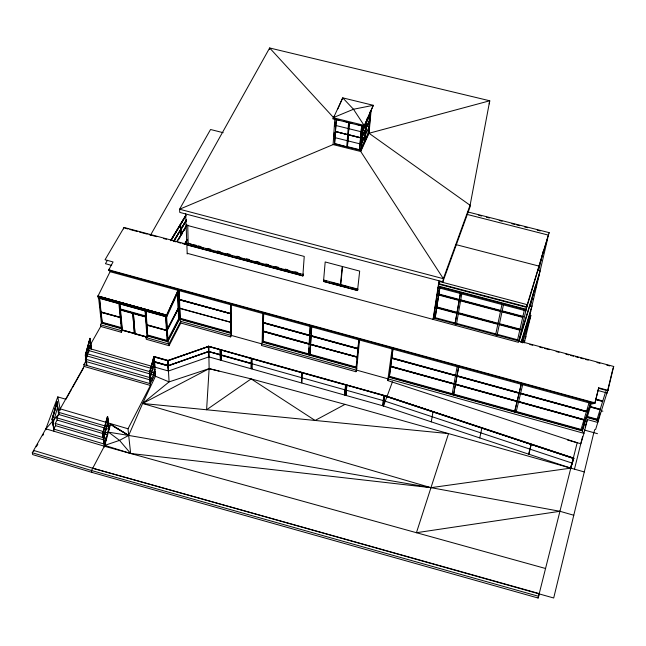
<?xml version="1.0" encoding="UTF-8"?>
<svg xmlns="http://www.w3.org/2000/svg" width="646" height="646" viewBox="0 0 646 646"><rect width="100%" height="100%" fill="white"/><g stroke="black" fill="none" stroke-linecap="round" stroke-linejoin="round"><path stroke-width="0.97" d="M250.923 368.47L251.31 358.207L220.787 349.664L220.835 360.25L220.787 349.664M251.746 368.696L251.867 358.36L345.901 384.677L344.964 394.916L345.885 384.863L251.77 358.57L252.021 368.777M359.556 339.739L356.56 370.11L355.93 371.716L261.436 345.457L262.195 342.049L262.752 313.237M262.874 342.243L263.447 313.407M263.221 331.503L263.326 331.018L309.345 343.72L309.232 344.205L263.221 331.503L309.232 344.205M263.398 322.685L309.725 335.71L263.398 322.968L263.673 313.835M309.095 347.968L308.522 354.444L262.882 341.782L263.495 322.758L309.822 335.5M269.616 49.548L269.648 47.974L489.741 100.784L489.208 103.917M191.321 244.018L188.422 243.243L187.647 245.117L302.845 275.955L303.555 274.033M301.561 382.707L302.094 372.605L301.835 382.787M308.497 354.904L310.153 326.23M309.329 343.995L309.765 336.413M309.943 333.304L310.387 325.649M309.87 355.284L311.566 326.618M310.128 354.299L356.301 367.106L356.091 367.639L309.902 354.824L311.735 326.997M333.021 118.832L342.727 97.853L373.323 105.314L363.997 126.487L333.021 118.832L334.329 116.127M323.509 281.486L323.985 280.073L340.797 284.571L340.329 285.992L323.509 281.486L325.188 261.961L342.243 266.483L340.329 285.992M442.857 281.793L443.35 278.692L360.743 151.495L369.019 133.262L489.741 100.784L469.521 208.375L442.857 281.793L179.741 212.389L179.604 209.223L333.11 144.583L334.862 118.266M334.022 136.556L334.289 132.535M334.693 126.503L334.959 122.49M352.143 123.257L349.284 122.546L348.275 134.78L360.63 137.864L359.451 150.074L334.563 143.848L336.195 119.728L339.215 120.067M334.563 143.848L336.364 119.365M360.63 137.864L348.339 134.812L347.435 146.658L346.749 146.795L348.59 122.683M347.306 146.933L349.284 122.546M340.636 286.057L341.104 284.644L357.989 289.158L357.529 290.579L340.636 286.057L342.55 266.548L359.677 271.094L357.529 290.579M359.451 150.074L361.679 125.607M360.565 137.832L361.421 128.619M363.012 125.211L360.743 151.495L333.11 144.583M362.148 136.403L365.709 129.305L364.368 141.288L360.702 149.355L361.251 149.492L363.254 126.406M363.997 126.487L373.323 105.314L353.491 109.247L333.094 117.717L364.094 125.372L353.491 109.247L342.727 97.853L337.834 108.899M365.434 129.232L366.056 122.215M366.904 118.945L364.95 141.03L364.538 140.925L365.579 129.087L369.528 120.964L366.007 127.989M366.217 121.852L365.878 128.942M361.623 142.459L365.176 135.353L361.607 142.677M362.681 130.298L366.25 123.2L362.656 130.524M364.368 141.288L364.78 141.393L366.734 119.308M364.538 140.925L368.163 132.947L369.141 122.102M369.246 120.899L370.061 111.871M344.689 394.835L345.594 384.782L344.964 394.916M368.979 127.02L365.345 134.99M370.077 114.867L366.419 122.837M361.251 149.492L368.704 133.084L370.715 111.007M371.054 110.878L369.019 133.262L470.054 205.25L469.521 208.375M346.595 384.879L345.57 395.328L346.595 384.879L383.982 395.336L382.432 405.454M345.941 395.19L346.862 385.137L345.658 395.11M356.051 368.091L358.845 339.562M356.398 366.12L356.883 361.179M357.077 359.208L358.046 348.703L311.138 335.807M358.102 348.775L311.122 336.09L358.013 348.985L358.877 340.878M355.93 371.716L356.745 368.285L262.195 342.049M384.515 395.675L573.414 458.426L573.826 458.103L384.54 395.497L383.183 405.906L384.515 395.675L573.769 458.329L570.806 468.132L430.963 487.665L130.662 453.492L104.765 445.385L110.587 424.083L128.675 435.428L430.963 487.665L559.977 511.285L573.777 515.258M384.806 395.756L383.474 405.987L570.806 468.132M71.335 389.675L65.932 399.276L57.785 396.894L45.866 428.847L32.3 452.741L32.639 454.582L91.756 472.347L538.118 598.026L577.185 442.728L387.745 380.559L387.947 378.919L388.577 377.119L582.232 430.858L583.96 433.353L580.802 443.729L567.503 440.023M392.162 348.67L387.745 380.559M389.28 377.312L392.881 348.88M389.538 376.319L452.289 393.721L452.103 394.27L389.336 376.86L392.97 349.236M439.038 280.962L433.046 319.39L433.539 318.026L434.968 318.405L435.234 317.671L436.841 307.439M468.003 212.001L549.148 232.641L525.731 310.807L438.214 287.64L439.127 282.528M433.45 318.559L438.327 287.325M433.805 317.291L434.241 314.497M434.532 312.64L434.823 310.774M435.113 308.917L436.228 301.779M436.526 299.865L436.825 297.951M437.124 296.038L437.495 293.672M437.77 291.903L438.045 290.127M434.968 318.405L439.789 287.712M456.98 312.882L436.728 307.472L438.876 294.503M459.217 300.019L438.755 294.584L439.918 287.858M431.27 421.862L433.014 411.72M187.243 253.321L518.447 342.34L518.875 340.943L517.422 340.555L517.648 339.796L497.339 334.345L497.097 335.096L495.652 334.709L495.894 333.958L456.738 323.444L456.48 324.187L455.042 323.799L460.38 293.155M455.042 323.799L457.077 312.842L456.9 313.375L436.648 307.964M459.33 299.946L457.166 312.357L436.914 306.947M438.682 295.036L459.144 300.471L460.485 293.3M456.48 324.187L461.85 293.55M452.022 394.722L457.158 366.484M453.444 395.118L458.62 366.88M453.71 394.117L457.037 375.98L519.134 393.059L514.668 411.631L453.524 394.666L453.71 394.117L514.838 411.074M521.217 384.354L519.069 393.277L456.964 376.198L458.636 367.219M495.652 334.709L502.015 304.177M497.097 335.096L503.5 304.573M479.752 437.94L481.916 427.902M517.422 340.555L524.342 310.08M438.545 284.119L526.442 307.343L526.555 306.834L438.626 283.602L439.393 281.495L527.217 304.662L548.397 235.112L467.09 214.407M518.875 340.943L526.062 309.725M438.376 286.622L525.965 309.797L526.934 305.711M531.731 306.818L530.374 306.454L532.231 298.589M534.145 290.183L532.191 298.613L533.556 298.969M541.041 260.362L538.667 270.626L540.064 270.981L519.101 340.192M541.154 259.87L543.149 251.254M547.428 239.521L529.615 315.918L530.624 316.185M549.035 233.158L549.148 232.641M524.237 342.897L530.834 315.498L529.825 315.232L521.871 341.661M514.563 412.075L521.265 383.999M516.009 412.479L522.751 384.402M598.293 390.58L607.054 392.962L612.521 370.255M433.523 318.074L613.7 366.468L607.813 390.806L598.576 388.294L594.861 403.362L108.568 270.27L113.074 261.945L105.048 259.757L124.064 227.457L186.589 244.188M597.946 421.434L600.005 412.907M594.861 403.362L598.721 387.818L607.967 390.329M582.652 429.267L584.557 421.62M588.32 408.385L587.682 410.993M574.472 469.166L582.619 436.413M33.786 451.392L33.608 450.423L92.758 468.245L553.695 597.994L593.819 432.667L594.78 429.59L595.644 429.356L607.466 391.258M538.118 598.026L539.321 593.609L92.758 468.245M585.139 419.197L582.232 430.858L590.791 402.523M528.622 454.146L531.214 444.206L528.913 454.235M108.576 426.731L107.446 416.807L102.633 434.136L107.43 416.622L108.851 426.812L107.43 416.622M102.633 434.136L103.021 433.837L104.2 443.77L102.738 433.757M104.45 447.072L102.892 434.039L107.704 416.702M98.345 295.392L101.382 323.073L100.534 324.785L100.719 326.464L88.381 348.226L168.461 371.014L208.844 356.875L208.698 346.28L167.96 360.428L153.934 356.455L149.258 373.533L154.216 356.721L155.444 376.222L142.629 403.467L128.675 435.428L130.662 453.492L119.51 440.378L108.617 432.198L128.675 435.428L128.029 428.766L150.413 385.452L149.517 373.428L153.934 356.455L153.829 356.858L167.863 360.831L208.706 346.466L167.855 360.646L169.09 381.891L142.629 403.467L430.963 487.665L448.55 433.603L142.629 403.467L209.134 368.648L219.067 371.062M168.267 365.725L154.184 361.978L168.162 365.943L208.82 351.4L168.259 365.539L154.289 361.582L149.904 378.669L154.555 361.655M54.046 431.278L52.068 419.044L56.864 401.828L58.665 414.466L56.775 417.833L57.131 420.07L55.233 423.453L55.588 425.674L53.691 429.065L104.079 443.996L105.887 440.556L105.629 438.343L107.438 434.911L107.179 432.691L108.988 429.275L107.729 416.888M56.888 402.006L52.366 419.302L57.163 402.087M54.086 428.92L52.197 418.842L53.965 429.146L52.342 419.125L57.139 401.909M90.19 338.407L85.522 355.163L86.822 365.475L85.652 354.977L86.556 365.394L85.256 355.082L89.923 338.326L91.449 348.856L89.947 338.512L91.062 348.993L89.923 338.326M89.947 338.512L85.547 355.34L90.214 338.593M525.448 338.375L525.949 336.526M521.088 342.154L532.029 305.833M521.556 341.871L530.754 311.315M522.614 342.889L530.834 315.498M580.762 430.446L589.136 402.579M587.521 411.155L588.377 408.304M573.478 458.192L570.515 468.043L573.826 458.103M519.101 341.128L539.16 274.849M530.374 306.454L530.584 305.768M582.514 429.711L590.646 402.797M587.117 417.518L591.486 403.007M526.442 307.343L527.217 304.662M519.901 329.694L520.062 329.153L499.576 323.686L499.406 324.219L519.901 329.694L519.788 330.179L499.301 324.704M547.598 238.705L547.751 238.204M585.074 427.159L587.375 419.585L585.664 417.114L598.269 420.594M593.416 402.28L592.915 403.928L110.07 271.708L109.901 269.988M598.576 388.294L598.721 387.818M596.807 420.191L605.665 391.678M612.779 369.431L613.7 366.468M607.054 392.962L608.088 389.667M498.009 323.783L497.84 324.316L458.345 313.762L458.523 313.229M430.963 487.665L416.436 532.708L559.977 511.285M470.054 205.25L443.35 278.692L179.604 209.223L269.648 47.974L334.919 119.09M438.214 287.64L438.602 286.582M392.437 381.867L383.474 405.987L208.577 356.802L208.424 346.199L220.375 349.543L220.423 360.129L219.995 349.866M383.982 395.336L383.877 395.748L346.579 385.056M573.713 458.507L384.435 395.901L384.54 395.497M383.272 400.593L346.046 390.144M383.829 400.746L572.308 463.166M455.567 375.52L391.775 358.272L455.511 375.802L455.64 375.302L391.888 357.771M345.352 389.95L251.706 363.674M361.477 143.638L365.176 135.353M302.845 275.955L304.234 256.43L186.096 225.099M362.131 136.621L365.41 129.45M365.983 128.207L369.229 121.117M362.002 137.59L365.709 129.305M360.048 143.88L347.879 140.868M166.579 315.183L178.312 289.674M166.716 315.216L98.014 296.28L166.66 315.321L178.449 289.707M169.502 309.66L172.434 303.265M173.273 301.44L174.533 298.702M110.07 271.708L97.99 296.078L98.273 297.943L166.676 316.936L178.813 290.514L180.145 319.285M361.082 131.727L348.808 128.707M362.527 131.485L366.25 123.2M251.31 358.207L251.213 358.603L220.787 349.849M251.867 358.36L251.762 358.756L345.796 385.081M346.749 146.795L334.733 143.485M347.257 140.699L335.129 137.687M178.126 290.329L179.483 319.1L180.702 321.361L180.775 323.032L169.05 345.683L146.23 339.263L146.101 337.592L146.917 335.855L145.019 310.258M348.178 128.53L335.952 125.526M347.718 134.643L335.557 131.413M335.54 131.631L347.782 134.675L335.468 131.598M180.775 323.032L230.614 336.889L231.365 335.347L231.187 304.597M221.207 360.113L221.061 349.922L220.94 360.032M100.719 326.464L121.278 332.246L121.117 330.574L121.957 328.846L101.382 323.073M230.759 304.815L230.679 332.843L180.129 318.825L179.523 299.671L230.816 313.77L179.418 299.873L179.079 290.006M220.447 354.662L208.448 351.537L220.447 354.662L220.351 355.058L208.553 351.505M208.577 356.802L208.424 346.199M98.273 297.943L98.555 297.362M208.432 346.385L220.375 349.728L208.319 346.409M208.698 346.28L209.134 368.648L206.599 409.774L251.132 378.895L345.021 404.364L584.291 471.935M168.291 370.715L167.702 360.533L168.461 371.014M167.863 360.831L167.968 360.428L168.566 370.796M87.17 355.994L153.465 374.93L153.304 372.645L154.975 369.423L88.672 350.536L86.879 353.693L87.17 355.994L85.377 359.16L85.668 361.453L151.955 380.429L151.794 378.16L155.129 371.708M150.122 383.377L149.517 373.428M155.29 373.986L150.276 383.676L83.875 364.627L85.668 361.453M153.934 356.455L154.539 367.049L153.821 356.665L167.976 360.613M154.814 367.13L154.2 356.535M154.289 361.582L168.154 365.757L208.828 351.585M167.306 340.523L167.031 341.048L147.554 335.581L146.989 325.245L166.725 330.526M167.758 339.667L178.53 318.962L178.32 308.99L166.999 330.599L146.965 324.962L146.093 311.372M166.708 330.243L167.015 335.524M167.161 329.379L178.038 308.635L177.303 293.155M167.177 329.662L178.054 308.917M166.999 330.599L178.038 308.635M179.806 308.19L230.759 322.257M179.822 308.473L230.864 322.338M103.925 443.689L102.892 434.039M105.669 443.673L91.514 470.522L91.756 472.347M166.523 315.28L98.055 295.981M187.647 245.117L188.172 244.131L187.736 224.97M135.046 333.675L133.326 313.132L135.006 333.966L147.264 337.107M180.807 234.918L180.46 224.348L181.163 234.805M180.46 224.348L181.058 234.982M121.278 332.246L122.393 330.009L120.487 309.628M133.399 313.221L144.809 316.516M120.422 308.95L120.14 309.466L145.487 316.524L145.77 316.007L120.422 308.95L119.881 303.16L119.591 303.677L145.059 310.742L145.342 310.225L145.697 315.038M83.875 364.627L84.109 366.419L58.318 412.221L108.73 427.038L110.539 423.631L110.66 424.769M72.32 387.931L83.617 367.857M36.87 445.918L37.839 444.214M42.644 435.695L43.605 433.991M102.286 322.281L101.995 322.79L121.246 328.192L121.529 327.683L102.286 322.281L101.067 312.414L120.447 317.549M150.478 235.249L210.548 129.507L223.177 132.696M101.067 312.414L99.686 298.484M108.568 270.27L109.344 268.93M107.446 260.281L105.443 263.705L111.677 265.401M123.547 228.902L124.064 227.457M184.409 244.156L186.96 239.836M184.667 244.228L187.211 239.9M185.184 243.55L187.219 240.094M176.834 241.564L186.597 225.188M177.093 241.636L186.339 226.116M178.958 239.125L179.992 237.405M181.526 234.813L182.56 233.093M184.094 230.501L185.636 227.917M173.491 241.378L186.387 219.834M173.499 241.564L186.395 220.028M173.742 241.442L186.121 220.762M173.75 241.636L186.129 220.956M170.649 240.659L185.668 215.683M170.899 240.538L185.919 215.562M170.907 240.732L185.919 215.748M170.641 240.474L185.66 215.498M46.011 429.735L45.866 428.847L59.4 413.472M111.492 425.06L128.675 435.428L119.51 440.378L104.765 445.385M345.021 404.364L315.095 420.457L251.132 378.895L209.134 368.648L169.09 381.891L155.444 376.222M343.971 121.238L346.821 121.941M356.907 124.436L360.718 125.372M368.163 132.947L368.704 133.084M348.356 134.594L360.646 137.646M347.435 146.658L359.62 149.702M478.662 215.255L481.593 215.998M486.478 217.242L489.418 217.985M499.188 220.472L502.12 221.223M511.89 223.71L514.822 224.453M516.784 224.953L519.715 225.696M524.6 226.94L527.532 227.683M537.302 230.17L540.234 230.921M455.47 244.487L538.756 266.039M534.904 286.905L536.277 287.26M532.086 299.074L533.451 299.437M438.569 286.097L526.127 309.256M438.949 294.059L459.403 299.494M439.845 294.762L447.638 296.837M449.592 297.354L457.376 299.429M461.761 300.592L469.545 302.659M471.491 303.176L479.275 305.251M481.222 305.768L489.014 307.835M490.96 308.352L498.744 310.419M503.105 311.582L518.165 315.587M520.046 316.088L522.864 316.839M500.618 311.017L460.679 300.406L460.864 299.881L500.787 310.476L500.521 311.477L460.606 300.858M522.808 316.903L502.095 311.404L502.265 310.871L522.969 316.362L522.703 317.38L501.99 311.873M437.802 307.698L456.116 312.591M459.492 313.488L462.375 314.263M467.195 315.547L474.899 317.606M476.821 318.123L484.532 320.182M486.454 320.691L494.158 322.75M503.194 325.164L518.092 329.145M193.259 244.535L196.158 245.31M198.096 245.827L201.003 246.61M207.77 248.419L210.677 249.195M217.444 251.003L220.351 251.779M227.126 253.595L230.024 254.371M236.799 256.179L239.698 256.955M246.473 258.771L249.372 259.547M256.147 261.355L259.046 262.131M265.821 263.939L268.72 264.723M275.495 266.532L278.402 267.307M285.169 269.116L288.076 269.891M294.842 271.708L297.749 272.483M186.807 243.372L303.321 274.542M191.079 244.907L198.815 246.982M200.753 247.499L203.651 248.274M205.589 248.791L208.488 249.566M210.426 250.083L213.325 250.866M215.263 251.383L218.162 252.158M220.1 252.675L222.999 253.45M224.937 253.967L227.836 254.75M229.774 255.267L232.673 256.042M234.611 256.559L237.518 257.334M239.448 257.851L242.355 258.626M244.285 259.151L252.029 261.218M253.959 261.735L261.703 263.81M263.633 264.327L271.377 266.394M273.315 266.911L281.05 268.986M282.988 269.503L290.724 271.57M292.662 272.087L300.398 274.162M323.953 280.461L326.755 281.212M331.43 282.464L340.765 284.959M341.072 285.031L348.574 287.034M350.455 287.543L356.083 289.045M125.066 228.208L127.956 228.983M129.878 229.5L137.566 231.559M139.496 232.067L147.183 234.127M149.105 234.643L156.8 236.702M163.535 238.503L166.418 239.278M173.144 241.079L176.035 241.854M177.957 242.371L180.84 243.138M182.761 243.655L185.652 244.43M187.639 244.915L302.853 275.753M323.517 281.293L340.345 285.798M340.644 285.863L357.545 290.385M522.905 340.466L524.843 340.983M435.234 317.671L455.301 323.057M520.095 341.839L523.01 342.622M529.825 344.455L532.748 345.239M539.563 347.064L542.487 347.855M544.433 348.372L549.302 349.68M556.109 351.513L559.032 352.296M565.848 354.129L568.771 354.912M570.717 355.437L573.64 356.221M575.586 356.745L578.501 357.529M580.455 358.054L583.37 358.837M585.316 359.362L588.24 360.145M597.001 362.503L599.924 363.286M606.739 365.111L609.654 365.902M595.596 399.034L602.758 400.988L602.621 401.489L595.459 399.535M595.515 399.309L602.71 401.214M108.52 269.77L595.006 402.894M590.331 406.827L600.134 409.459M600.958 410.67L602.888 411.195M179.515 299.381L230.808 313.488M263.495 322.475L309.838 335.209M311.235 335.597L358.134 348.493M457.085 375.697L519.206 392.776M179.41 299.582L230.711 313.69M457.013 375.915L519.134 393.002M391.856 358.054L455.583 375.584M597.808 422.46L587.375 419.585L583.96 433.353L356.56 370.11M263.229 331.22L309.248 343.93M390.741 366.427L454.041 383.902M455.478 384.297L517.147 401.319L455.503 384.354M390.782 366.484L454.065 383.958M584.21 430.002L597.485 433.684M180.387 318.316L230.921 332.335M263.124 341.258L308.748 353.919M545.62 568.512L104.345 446.2L45.866 428.847M97.99 296.078L166.652 315.127L166.676 316.936M178.53 318.962L179.2 319.148L167.976 340.717L147.829 335.064M356.091 370.077L180.702 321.361L168.953 344.019L169.05 345.683M121.44 309.886L140.085 315.078M141.999 315.611L144.865 316.411M120.431 309.725L132.785 312.979L134.473 333.82L132.729 313.084M120.18 309.951L145.52 317M101.156 311.929L120.56 317.348M147.078 324.752L166.983 330.316M101.034 312.131L120.584 317.63M220.682 349.874L251.31 358.393M346.506 385.097L383.958 395.522M220.762 354.985L251.254 363.488M146.917 335.855L167.734 341.702L168.953 344.019L146.101 337.592M122.393 330.009L134.57 333.425L122.336 330.106M135.103 333.578L147.32 337.01M122.36 330.292L147.28 337.293M121.464 330.518L122.126 330.704L119.55 303.184M100.534 324.785L121.117 330.574M538.643 596.306L91.514 470.522L32.3 452.741M90.569 343.672L85.902 360.169M86.879 353.693L153.304 372.645M85.377 359.16L151.794 378.16M84.109 366.419L150.413 385.452M57.672 407.02L52.867 423.986M60.207 408.861L128.029 428.766M58.721 412.075L56.864 401.828M58.665 414.466L108.988 429.275M56.775 417.833L107.179 432.691M57.131 420.07L107.438 434.911M55.233 423.453L105.629 438.343M55.588 425.674L105.887 440.556M113.236 426.295L128.675 435.428M57.785 396.894L60.328 410.121M36.233 445.893L36.394 446.774M88.381 348.226L88.857 352.07M102.044 323.258L99.29 298.04L118.912 303.491L121.286 328.661M119.478 305.849L119.833 309.676M120.108 312.559L120.471 316.387M120.778 319.641L121.149 323.662M145.964 318.615L146.319 323.452M146.602 327.328L146.965 332.165M147.587 336.041L145.746 310.936L165.61 316.451L167.064 341.508M166.563 316.047L168.008 341.177M166.264 316.152L167.734 341.702L179.483 319.1L231.349 333.498L230.614 336.889M165.998 317.832L166.329 323.557M177.933 292.396L179.225 319.608M185.644 213.446L187.219 253.999M230.501 304.387L230.679 333.312M600.191 409.233L600.053 409.734L590.274 407.053L590.412 406.552L600.191 409.233M597.082 419.181L596.952 419.747L587.254 417.074L587.392 416.508L597.082 419.181M581.037 429.428L580.891 430.002L516.122 412.035L516.283 411.47L581.037 429.428M584.016 419.537L583.871 420.037L518.544 401.998L518.673 401.497L584.016 419.537M586.495 411.276L586.358 411.785L520.539 393.68L520.676 393.18L586.495 411.276M107.995 421.612L103.497 439.127L107.995 421.612M517.22 401.093L517.083 401.594L455.43 384.572L455.551 384.071L517.22 401.093M498.114 323.291L497.945 323.832L458.426 313.27L458.612 312.745L498.114 323.291M454.114 383.676L453.993 384.176L390.701 366.702L390.822 366.209L454.114 383.676M357.303 356.955L310.637 344.31L357.303 356.955M357.27 357.23L310.621 344.593L357.27 357.23M251.254 363.31L251.157 363.706L220.762 355.171L220.859 354.775L251.254 363.31M586.439 411.51L520.611 393.406L586.415 411.559M583.952 419.763L518.609 401.723L583.927 419.803"/></g></svg>
